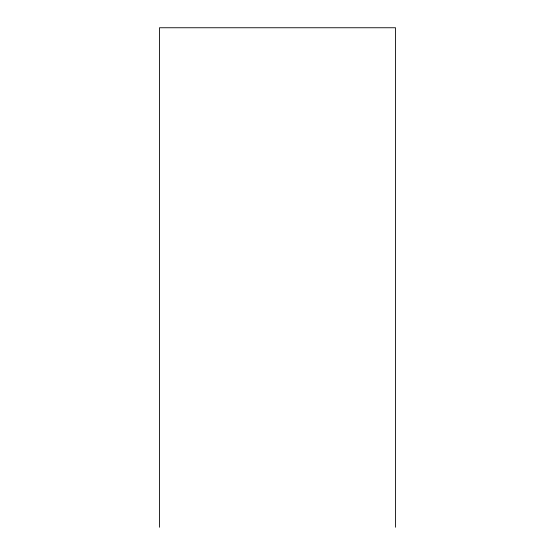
<?xml version="1.0" encoding="UTF-8"?>
<svg xmlns="http://www.w3.org/2000/svg" width="555" height="555" viewBox="0 0 555 555"><rect width="100%" height="100%" fill="white"/><g stroke="black" fill="none" stroke-linecap="round" stroke-linejoin="round"><path stroke-width="0.83" d="M395.521 527.25L395.521 27.75L159.479 27.75L159.479 527.25"/></g></svg>
